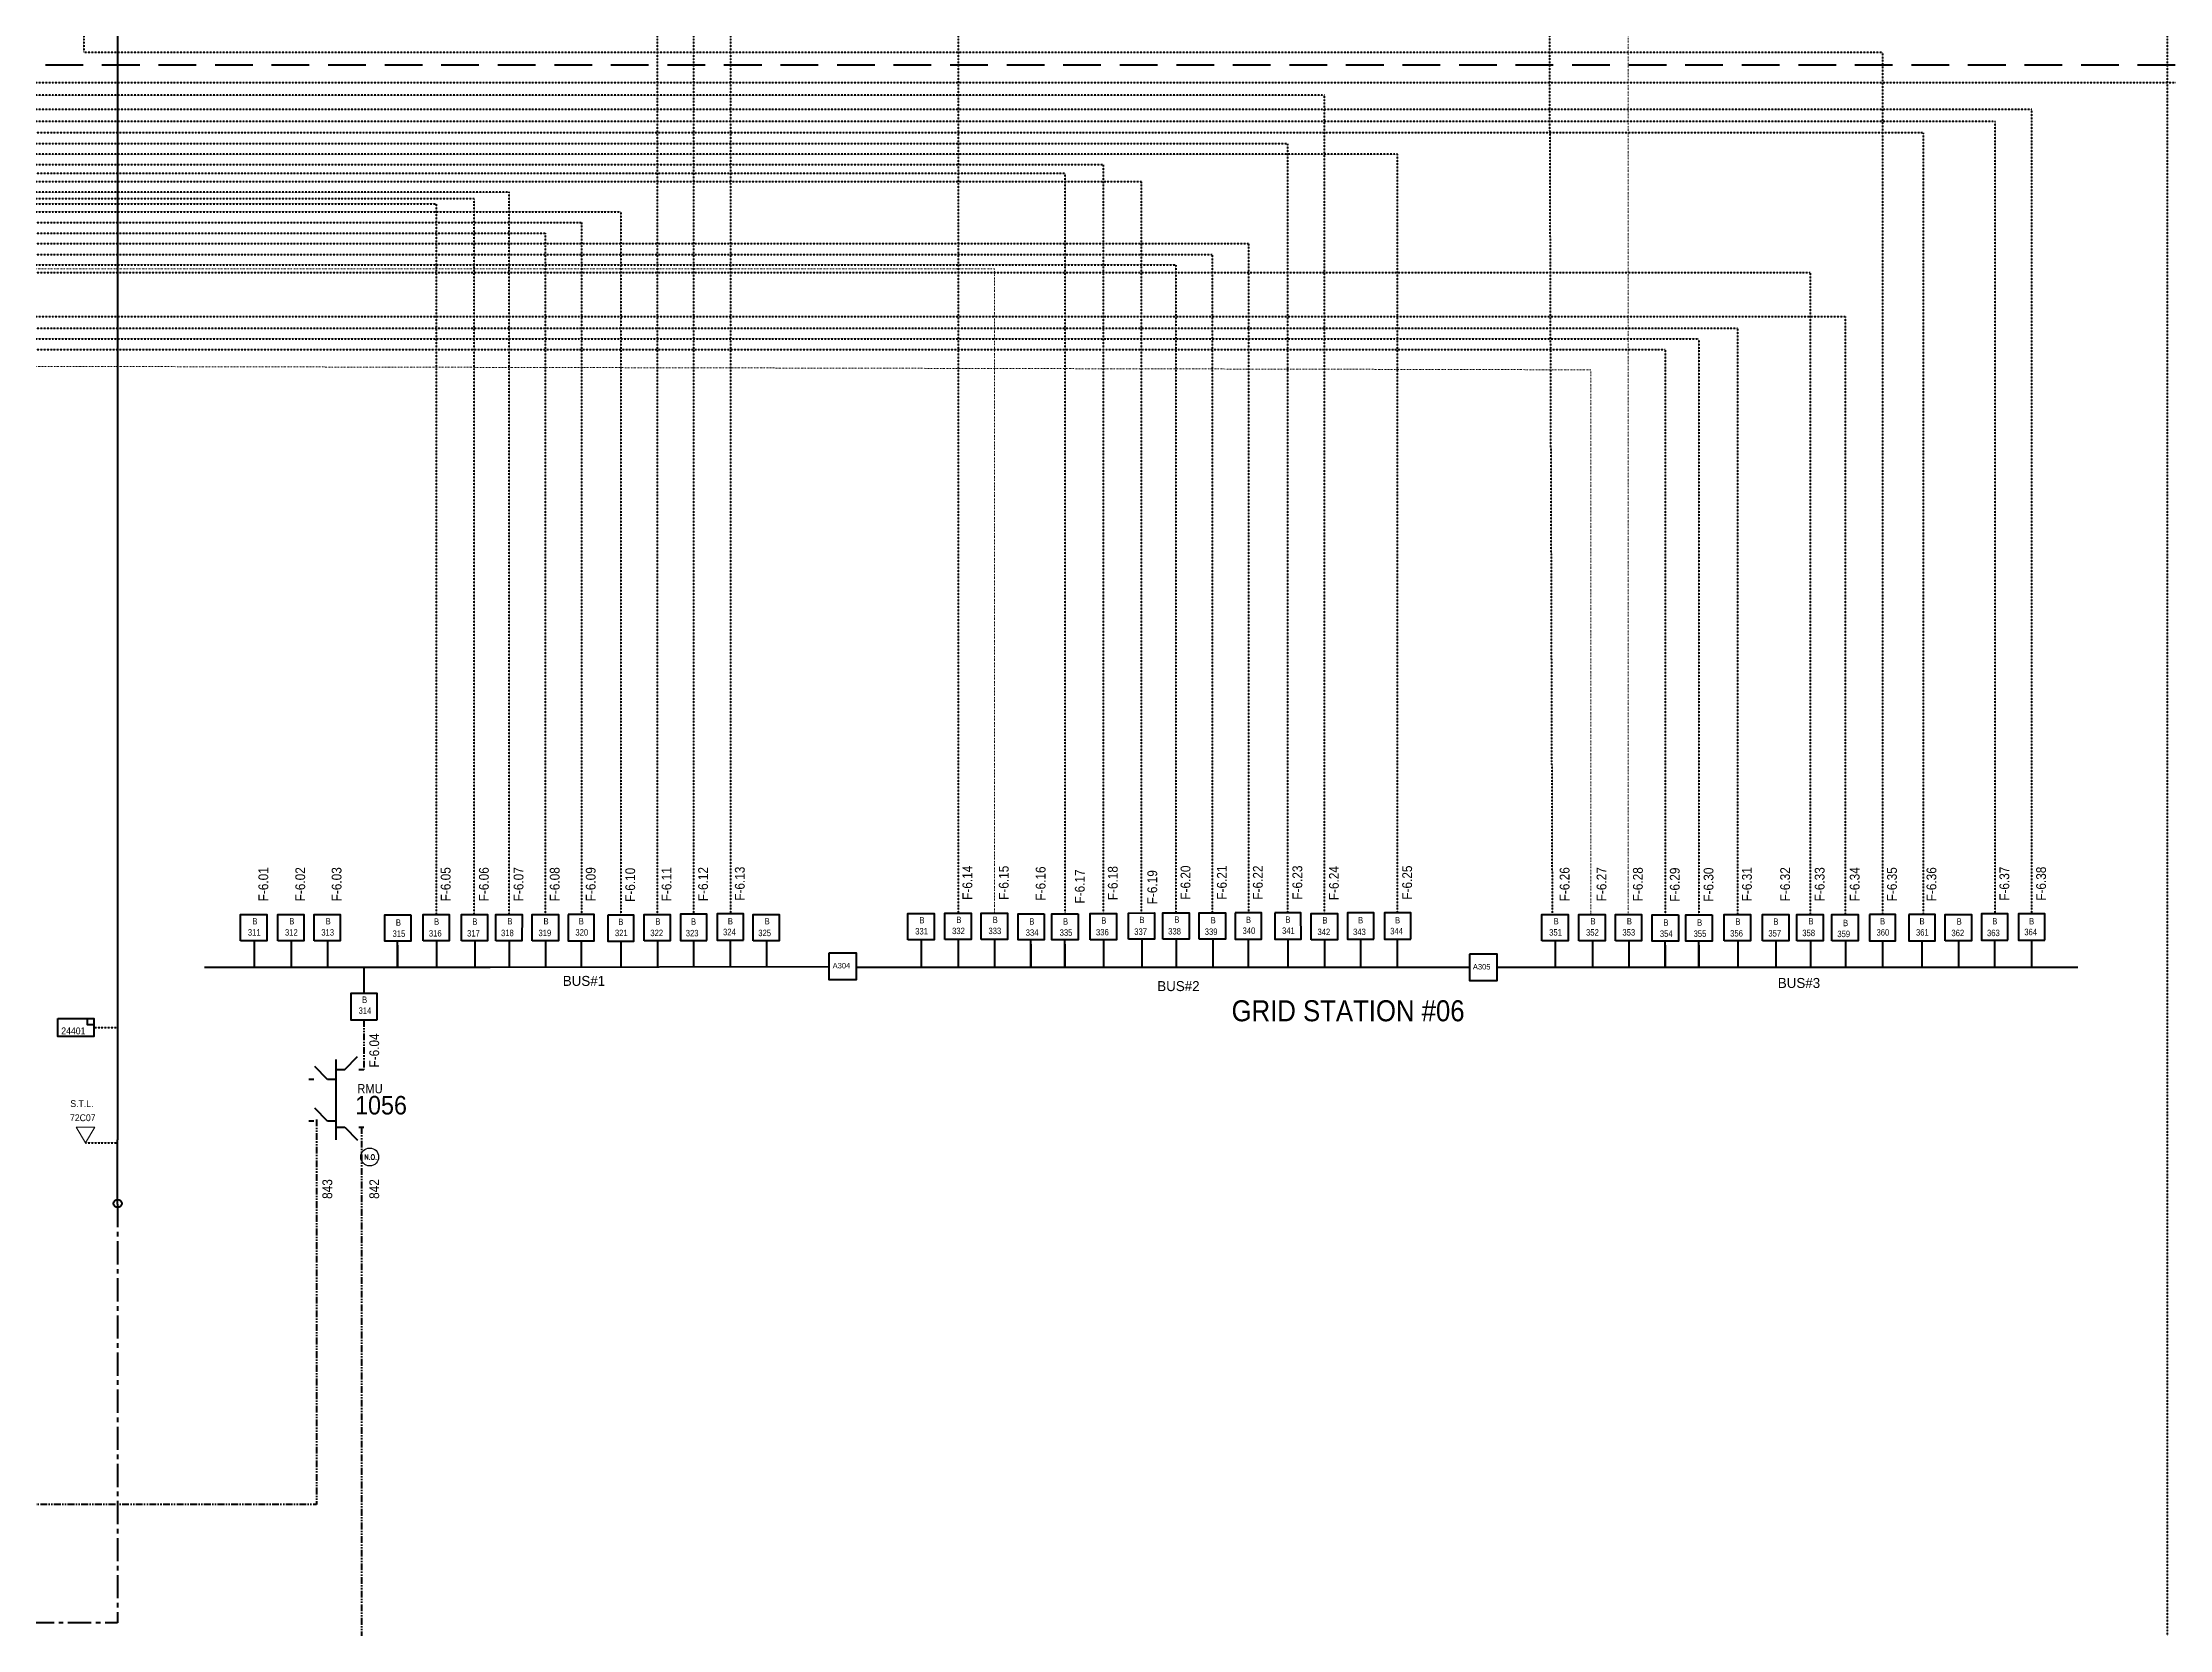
# Model space of a CAD drawing. Header units: metres. Extents: x 65984 to 144644, y -19036 to 23726.
# Drawn here: x 123979 to 125126, y 20030 to 20885 of the extents above; entities that cross this region are included whole.
import ezdxf
from ezdxf.enums import TextEntityAlignment as Align

# ---------------------------------------------------------------- set-up
doc = ezdxf.new("R2010")
doc.units = ezdxf.units.M
doc.header["$MEASUREMENT"] = 0
for name, pattern in [('( Center )', [2, 1.25, -0.25, 0.25, -0.25]), ('( Phantom )', [2.5, 1.25, -0.25, 0.25, -0.25, 0.25, -0.25]), ('DGN Style 3', [0.013877, 0, -0.013877]), ('DGN Style 4', [1.6, 0.8, -0.4, 0, -0.4]), ('HIDDEN2', [2381.25, 1587.5, -793.75])]:
    doc.linetypes.add(name, pattern=pattern)
doc.layers.get('0').update_dxf_attribs({"color": 95, "lineweight": 40})
for name, color, linetype, lineweight in [('d_eos', 111, 'Continuous', 40), ('d_eos no', 121, 'Continuous', 40), ('d_switch', 95, 'Continuous', 40), ('d_tf', 1, 'Continuous', 40), ('d_tf no', 6, 'Continuous', 40), ('d_ug cable', 95, 'Continuous', 40), ('d_ug main line', 95, 'Continuous', 40), ('d_unit sub', 7, 'Continuous', 40), ('GRID STATION  04', 7, 'Continuous', 40), ('GRID STATION 01', 7, 'Continuous', 40), ('Level 37', 7, 'Continuous', 0), ('O H MAIN FEEDER', 4, 'Continuous', 100), ('SW N O', 114, 'Continuous', 30)]:
    doc.layers.add(name, color=color, linetype=linetype, lineweight=lineweight)
doc.styles.add('NASKHF', font='naskhf.shx', dxfattribs={"height": 8})
doc.styles.add('Style-Arial', font='arial.ttf')
doc.styles.add('Style-msdefault', font='msdefault.shx')
doc.styles.add('Style-STANDARD', font='STANDARD.shx')

# ---------------------------------------------------------------- blocks, each defined once
blk = doc.blocks.new('TF3')
at = {"color": 0, "linetype": 'ByBlock', "lineweight": -2}
for p, q in [((11.3, 9), (18.3, 9)), ((18.3, 9), (18.3, 2))]:
    blk.add_line(p, q, dxfattribs=at)
at = {"color": 0, "linetype": 'ByBlock', "lineweight": -2, "flags": 128}
blk.add_lwpolyline([(18.3, 2), (11.3, 2), (11.3, 9)], dxfattribs=at)
at = {"color": 0, "linetype": 'ByBlock', "lineweight": -2}
blk.add_3dface([(-21.7, 9), (18.3, 9), (18.3, -11), (-21.7, -11)], dxfattribs=at)
blk = doc.blocks.new('TRA1_897')
at = {"layer": 'd_tf', "color": 215, "linetype": 'Continuous', "lineweight": 0, "ltscale": 0.000327943, "flags": 128}
blk.add_lwpolyline([(10, -17), (0, 0), (-10, -17)], close=True, dxfattribs=at)
blk = doc.blocks.new('TRA1_896')
at = {"layer": 'd_tf', "color": 215, "linetype": 'Continuous', "lineweight": 0, "ltscale": 0.000327943, "xscale": 1.000046564039522, "yscale": 1.000046564039522, "zscale": 1.000046564039522, "rotation": 180}
blk.add_blockref('TRA1_897', (0, 0), dxfattribs=at)
blk = doc.blocks.new('*U3760')
at = {"layer": 'd_eos', "color": 7, "linetype": 'Continuous', "lineweight": 211, "ltscale": 0.638341}
for p, q in [((-4.7, 7.5), (-11.5, 14.5)), ((0, -25), (0, 18.3)), ((0, 13), (4.6, 13)), ((4.6, 13), (11.4, 20)), ((12.1, 13), (14.9, 13)), ((-12.1, 7.5), (-14.9, 7.5)), ((0, 7.5), (-4.7, 7.5)), ((-4.7, -14.9), (-11.5, -7.9)), ((-12.1, -14.9), (-14.9, -14.9)), ((0, -14.9), (-4.7, -14.9)), ((0, -18.1), (4.6, -18.1)), ((4.6, -18.1), (11.4, -25.1)), ((12.1, -18.1), (14.9, -18.1))]:
    blk.add_line(p, q, dxfattribs=at)
blk = doc.blocks.new('*U969')
at = {"layer": 'SW N O', "color": 3, "ltscale": 0.426762}
blk.add_circle((0, 0), 16.8, dxfattribs=at)
at = {"layer": 'SW N O', "color": 3, "style": 'Style-STANDARD'}
blk.add_text('N.O.', height=9.6, dxfattribs=at).set_placement((1.7, -0.2), align=Align.MIDDLE_CENTER)

msp = doc.modelspace()

# ---------------------------------------------------------------- linework, layer by layer
at = {"layer": 'd_ug cable', "color": 57, "linetype": '( Phantom )', "lineweight": 106, "ltscale": 2.94, "true_color": 0x7d8a21}
msp.add_line((124152.8, 20358.5), (124152.8, 20331.8), dxfattribs=at)
at = {"layer": 'd_ug cable', "color": 215, "linetype": 'DGN Style 3', "lineweight": 100}
for p, q in [((124020, 20354.2), (124007.2, 20354.2)), ((124002.7, 20292.2), (124020, 20292.2))]:
    msp.add_line(p, q, dxfattribs=at)
at = {"layer": 'd_ug cable', "color": 1, "linetype": 'DGN Style 3', "lineweight": 100, "flags": 128}
for points in [[(124793.6, 20416.2), (124792.1, 20891.4), (125120, 20891.4), (125121.2, 22335.7), (123123.3, 22333.1)], [(122978.3, 21716.9), (122978.3, 21709.6), (123605.3, 21709.6), (123605.3, 21564.6), (123777.3, 21564.6), (123777.3, 20782.6), (124250.5, 20782.6), (124250.5, 20415.3)], [(124740.9, 21334.9), (124680.1, 21334.9), (124680.1, 20953.3), (124330.5, 20953.3), (124330.5, 20415.4)], [(125032.3, 20415.6), (125032.3, 20842.7), (123481.1, 20842.7), (123481.1, 21082.1), (123311.5, 21082.1), (123311.5, 21102.6)]]:
    msp.add_lwpolyline(points, dxfattribs=at)
at = {"layer": 'd_ug cable', "color": 11, "linetype": 'DGN Style 3', "lineweight": 100, "flags": 128}
msp.add_lwpolyline([(116936.1, 20791.1), (116989.8, 20791.1), (116989.8, 20008), (117030.6, 20008), (117030.6, 19932.6), (125125.2, 19932.6), (125125.2, 22070), (125473.7, 22070)], dxfattribs=at)
at = {"layer": 'd_ug cable', "color": 5, "linetype": 'DGN Style 3', "lineweight": 100, "flags": 128}
for points in [[(123162.4, 21867.8), (123162.4, 21721.1), (123616.8, 21721.1), (123616.8, 21576.1), (123788.8, 21576.1), (123788.8, 20794.1), (124291.3, 20794.1), (124291.3, 20415)], [(122874.8, 21623.3), (122848.5, 21623.3), (122848.5, 21698.1), (123593.8, 21698.1), (123593.8, 21553.1), (123765.8, 21553.1), (123765.8, 20771.1), (124610.2, 20771.1), (124610.2, 20416.2)], [(124528.4, 21341), (124674.4, 21341), (124674.4, 20959), (124310.9, 20959), (124310.9, 20415.3)], [(125052, 20415.6), (125052, 20849.2), (123487.2, 20849.2), (123487.2, 21093), (123265.3, 21093), (123265.3, 21085.6)], [(123665.4, 20776.7), (123665.4, 20725.6), (124872.6, 20725.6), (124872.6, 20415.1)]]:
    msp.add_lwpolyline(points, dxfattribs=at)
at = {"layer": 'd_ug cable', "color": 94, "linetype": 'DGN Style 3', "lineweight": 100, "flags": 128}
msp.add_lwpolyline([(123179.4, 21850.5), (123133.4, 21850.5), (123133.4, 21715.3), (123611, 21715.3), (123611, 21570.3), (123783, 21570.3), (123783, 20788.3), (124270, 20788.3), (124270, 20415.3)], dxfattribs=at)
at = {"layer": 'd_ug cable', "color": 2, "linetype": 'DGN Style 4', "lineweight": 0, "flags": 128}
for points in [[(124555.6, 21761.2), (124506.1, 21761.2), (124506.1, 21841.3), (125096.1, 21841.3), (125096.1, 20901.8), (124834.5, 20901.8), (124834.5, 20415.3)], [(124492.7, 20416.1), (124492.7, 20763.2), (124492.7, 20763.3), (123758, 20763.3), (123758, 21469.2), (122940.4, 21469.2), (122940.4, 21449)]]:
    msp.add_lwpolyline(points, dxfattribs=at)
at = {"layer": 'd_ug cable', "color": 6, "linetype": 'DGN Style 3', "lineweight": 100, "flags": 128}
for points in [[(124231, 20415.3), (124231, 20804.7), (123815.6, 20804.7), (123815.6, 21669.4), (123956.7, 21669.4), (123956.7, 21770)], [(123664.7, 21196), (123664.7, 21167), (123755.5, 21167), (123755.5, 20761.3), (124932.5, 20761.3), (124932.5, 20415.3)], [(123708.4, 20774.7), (123708.4, 20731.3), (124893.3, 20731.3), (124893.3, 20415.3)]]:
    msp.add_lwpolyline(points, dxfattribs=at)
at = {"layer": 'd_ug cable', "color": 7, "linetype": 'DGN Style 3', "lineweight": 100, "flags": 128}
for points in [[(123833.5, 21745), (123833.5, 21754.7), (123807.4, 21754.7), (123807.4, 20798.4), (124191.7, 20798.4), (124191.7, 20415.3)], [(123090.6, 21581.9), (123062, 21581.9), (123062, 21692.4), (123588.1, 21692.4), (123588.1, 21547.4), (123760.1, 21547.4), (123760.1, 20765.4), (124590.6, 20765.4), (124590.6, 20416.2)], [(124212.3, 20415.3), (124212.3, 20801), (123811.6, 20801), (123811.6, 21585.4), (123790.7, 21585.4), (123790.7, 21631)], [(124530.8, 20415.7), (124530.8, 20814.8), (123657.5, 20814.8), (123657.5, 20877.6)]]:
    msp.add_lwpolyline(points, dxfattribs=at)
at = {"layer": 'd_ug cable', "color": 206, "linetype": 'DGN Style 3', "lineweight": 100, "flags": 128}
msp.add_lwpolyline([(122876.3, 21564.8), (122838.7, 21564.8), (122838.7, 21703.9), (123599.6, 21703.9), (123599.6, 21558.9), (123771.6, 21558.9), (123771.6, 20776.9), (124629.7, 20776.9), (124629.7, 20416.2)], dxfattribs=at)
at = {"layer": 'd_ug cable', "color": 121, "linetype": 'DGN Style 4', "lineweight": 0, "flags": 128}
msp.add_lwpolyline([(123959.7, 21455.5), (123959.7, 21392.1), (123825.2, 21392.7), (123824.8, 20711.1), (124814.3, 20708.9), (124814.3, 20415.3)], dxfattribs=at)
at = {"layer": 'd_ug cable', "color": 18, "linetype": 'DGN Style 3', "lineweight": 100, "flags": 128}
for points in [[(125667.3, 21211.1), (125667.3, 20863.6), (123728.7, 20863.6), (123728.7, 21421.1)], [(124551.5, 20415.9), (124551.5, 20819.4), (123616.1, 20819.4), (123616.1, 20879)], [(123959.5, 20553.5), (123959.5, 20737.7), (124951.4, 20737.7), (124951.4, 20415.3)]]:
    msp.add_lwpolyline(points, dxfattribs=at)
at = {"layer": 'd_ug cable', "color": 3, "linetype": 'DGN Style 3', "lineweight": 100, "flags": 128}
for points in [[(124368.5, 21324.9), (124691.6, 21324.9), (124691.6, 20941.8), (124473.1, 20941.8), (124473.1, 20416.1)], [(124993.6, 20415.3), (124993.6, 20836.6), (123474.6, 20836.6), (123474.6, 21073.1), (123366.4, 21073.1), (123366.4, 21064.3)], [(124572, 20416.1), (124572, 20810.3), (123695.9, 20810.3), (123695.9, 20877.6)]]:
    msp.add_lwpolyline(points, dxfattribs=at)
at = {"layer": 'd_ug cable', "color": 116, "linetype": 'DGN Style 3', "lineweight": 100, "true_color": 0x008040, "flags": 128}
msp.add_lwpolyline([(124481.4, 21307.7), (124685.8, 21307.7), (124685.8, 20947.5), (124350.4, 20947.5), (124350.4, 20415.6)], dxfattribs=at)
at = {"layer": 'd_ug cable', "color": 21, "linetype": 'DGN Style 3', "lineweight": 100, "flags": 128}
msp.add_lwpolyline([(124018.3, 21027.4), (124018.3, 21014.2), (124001.8, 21014.2), (124001.8, 20880.2), (124971.5, 20880.2), (124971.5, 20415.3)], dxfattribs=at)
at = {"layer": 'd_ug cable', "color": 191, "linetype": 'DGN Style 3', "lineweight": 100, "flags": 128}
msp.add_lwpolyline([(124651, 20416.2), (124651, 20830.8), (123468.9, 20830.8), (123468.9, 20935.2), (123456.1, 20935.2)], dxfattribs=at)
at = {"layer": 'd_ug cable', "color": 215, "linetype": 'DGN Style 3', "lineweight": 100, "flags": 128}
msp.add_lwpolyline([(124670.6, 20415.9), (124670.6, 20856.9), (123495, 20856.9), (123495, 20881.4), (123456.1, 20881.4)], dxfattribs=at)
at = {"layer": 'd_ug cable', "color": 57, "linetype": '( Phantom )', "lineweight": 106, "ltscale": 2.94, "true_color": 0x7d8a21, "flags": 128}
for points in [[(124127.2, 20304.8), (124127.2, 20097.2), (123507, 20097.2), (123507, 20781.5), (123227.8, 20781.5), (123227.8, 20843.7)], [(124151.4, 20300.7), (124151.4, 20300.7), (124151.4, 19756), (114758, 19756), (114758, 20002.1)]]:
    msp.add_lwpolyline(points, dxfattribs=at)
at = {"layer": 'd_ug cable', "color": 251, "linetype": 'DGN Style 3', "lineweight": 100, "flags": 128}
for points in [[(124710.1, 20416.2), (124710.1, 20825.1), (123463.2, 20825.1), (123463.2, 20842), (123457.5, 20842)], [(123622.3, 20776.8), (123622.3, 20719.9), (124854.4, 20719.9), (124854.4, 20415.1)]]:
    msp.add_lwpolyline(points, dxfattribs=at)
at = {"layer": 'd_ug main line', "color": 30, "linetype": 'HIDDEN2', "lineweight": 140, "ltscale": 0.012803}
msp.add_lwpolyline([(125647.7, 21288), (125647.7, 20873.2), (123748.2, 20873.2), (123748.2, 21101.6), (123388.8, 21104.6), (123388.8, 21128.8)], dxfattribs=at)
at = {"layer": 'd_ug main line', "color": 215, "linetype": '( Center )', "lineweight": 158, "ltscale": 10, "flags": 128}
msp.add_lwpolyline([(124020, 20259.2), (124020, 20033.5), (118051.2, 20033.5)], dxfattribs=at)
at = {"layer": 'GRID STATION  04', "color": 214, "linetype": 'Continuous', "lineweight": 70, "ltscale": 0.39177}
for p, q in [((124093.6, 20401.1), (124093.6, 20386.8)), ((124113.5, 20401.1), (124113.5, 20386.8)), ((124453.3, 20401.7), (124453.3, 20386.8)), ((124815.1, 20401.1), (124815.1, 20386.8))]:
    msp.add_line(p, q, dxfattribs=at)
at = {"layer": 'GRID STATION  04', "color": 2, "linetype": 'Continuous', "lineweight": 70, "ltscale": 0.39177}
for p, q in [((124133.1, 20401.1), (124133.1, 20386.8)), ((124530.6, 20386.8), (124530.6, 20401.6)), ((125012.6, 20401.1), (125012.6, 20386.8)), ((124530.6, 20399.3), (124530.6, 20386.8))]:
    msp.add_line(p, q, dxfattribs=at)
at = {"layer": 'GRID STATION  04', "color": 1, "linetype": 'Continuous', "lineweight": 70, "ltscale": 0.39177}
for p, q in [((124170.9, 20386.8), (124170.9, 20401)), ((124250.7, 20401.1), (124250.7, 20386.9)), ((124330.4, 20401.3), (124330.4, 20386.8)), ((125031.9, 20401.4), (125031.9, 20386.8)), ((124170.9, 20398.7), (124170.9, 20386.8))]:
    msp.add_line(p, q, dxfattribs=at)
at = {"layer": 'GRID STATION  04', "color": 7, "linetype": 'Continuous', "lineweight": 70, "ltscale": 0.39177}
for p, q in [((124191.9, 20401.1), (124191.9, 20386.8)), ((124212.5, 20401.1), (124212.5, 20386.8)), ((124590.8, 20402), (124590.8, 20387.1))]:
    msp.add_line(p, q, dxfattribs=at)
at = {"layer": 'GRID STATION  04', "color": 6, "linetype": 'Continuous', "lineweight": 70, "ltscale": 0.39177}
for p, q in [((124231.1, 20401.1), (124231.1, 20386.8)), ((124893.5, 20401.1), (124893.5, 20386.8)), ((124951.6, 20401.1), (124951.6, 20386.8)), ((124152.7, 20386.8), (124152.7, 20372.7))]:
    msp.add_line(p, q, dxfattribs=at)
at = {"layer": 'GRID STATION  04', "color": 94, "linetype": 'Continuous', "lineweight": 70, "ltscale": 0.39177}
msp.add_line((124270.1, 20386.9), (124270.1, 20401.1), dxfattribs=at)
at = {"layer": 'GRID STATION  04', "color": 5, "linetype": 'Continuous', "lineweight": 70, "ltscale": 0.39177}
for p, q in [((124311, 20401.1), (124311, 20387)), ((124492.8, 20401.9), (124492.8, 20387)), ((124610.4, 20402), (124610.4, 20387.1)), ((124872.5, 20386.8), (124872.5, 20401)), ((125051.8, 20401.4), (125051.8, 20386.8)), ((124291.4, 20386.6), (124291.4, 20400.9)), ((124872.5, 20398.7), (124872.5, 20386.8))]:
    msp.add_line(p, q, dxfattribs=at)
at = {"layer": 'GRID STATION  04', "color": 251, "linetype": 'Continuous', "lineweight": 70, "ltscale": 0.39177}
for p, q in [((124350.2, 20401.4), (124350.2, 20386.9)), ((124709.9, 20402), (124709.9, 20386.8)), ((124854.3, 20386.8), (124854.3, 20401)), ((124512.4, 20399.3), (124512.4, 20386.8)), ((124854.3, 20398.7), (124854.3, 20386.8))]:
    msp.add_line(p, q, dxfattribs=at)
at = {"layer": 'GRID STATION  04', "color": 121, "linetype": 'Continuous', "lineweight": 70, "ltscale": 0.39177}
for p, q in [((124369.8, 20401.1), (124369.8, 20387)), ((124795.1, 20401.1), (124795.1, 20386.8))]:
    msp.add_line(p, q, dxfattribs=at)
at = {"layer": 'GRID STATION  04', "color": 3, "linetype": 'Continuous', "lineweight": 70, "ltscale": 0.39177}
for p, q in [((124473.2, 20401.9), (124473.2, 20387)), ((124572.2, 20402), (124572.2, 20387.1)), ((124914.1, 20401.1), (124914.1, 20386.8)), ((124993, 20386.8), (124993, 20401.1))]:
    msp.add_line(p, q, dxfattribs=at)
at = {"layer": 'GRID STATION  04', "color": 218, "linetype": 'Continuous', "lineweight": 70, "ltscale": 0.39177}
msp.add_line((124512.4, 20386.8), (124512.4, 20401.6), dxfattribs=at)
at = {"layer": 'GRID STATION  04', "color": 18, "linetype": 'Continuous', "lineweight": 70, "ltscale": 0.39177}
msp.add_line((124551.6, 20401.7), (124551.6, 20386.8), dxfattribs=at)
at = {"layer": 'GRID STATION  04', "color": 206, "linetype": 'Continuous', "lineweight": 70, "ltscale": 0.39177}
msp.add_line((124629.8, 20387.1), (124629.8, 20402), dxfattribs=at)
at = {"layer": 'GRID STATION  04', "color": 191, "linetype": 'Continuous', "lineweight": 70, "ltscale": 0.39177}
msp.add_line((124651.1, 20387.2), (124651.1, 20402), dxfattribs=at)
at = {"layer": 'GRID STATION  04', "color": 215, "linetype": 'Continuous', "lineweight": 70, "ltscale": 0.39177}
for p, q in [((124670.7, 20401.7), (124670.7, 20386.8)), ((124690.1, 20402), (124690.1, 20386.8))]:
    msp.add_line(p, q, dxfattribs=at)
at = {"layer": 'GRID STATION  04', "color": 120, "linetype": 'Continuous', "lineweight": 70, "ltscale": 0.39177}
msp.add_line((124834.7, 20401.1), (124834.7, 20386.8), dxfattribs=at)
at = {"layer": 'GRID STATION  04', "color": 88, "linetype": 'Continuous', "lineweight": 70, "ltscale": 0.39177, "true_color": 0x175208}
msp.add_line((124932.7, 20401.1), (124932.7, 20386.8), dxfattribs=at)
at = {"layer": 'GRID STATION  04', "color": 21, "linetype": 'Continuous', "lineweight": 70, "ltscale": 0.39177}
msp.add_line((124971.7, 20386.8), (124971.7, 20401.1), dxfattribs=at)
at = {"layer": 'GRID STATION  04', "color": 121, "linetype": 'Continuous', "lineweight": 211, "ltscale": 0.39177}
for p, q in [((124220.8, 20386.8), (124066.9, 20386.8)), ((124403.4, 20387), (124220.6, 20386.8)), ((124748.8, 20386.8), (124418.3, 20386.8)), ((124961.9, 20386.8), (124763.7, 20386.8))]:
    msp.add_line(p, q, dxfattribs=at)
at = {"layer": 'GRID STATION  04', "color": 2, "linetype": 'Continuous', "lineweight": 211, "ltscale": 0.39177}
msp.add_line((125076.9, 20386.8), (124961.9, 20386.8), dxfattribs=at)
at = {"layer": 'GRID STATION  04', "color": 214, "linetype": 'Continuous', "lineweight": 70, "ltscale": 0.39177, "flags": 128}
for points in [[(124086.3, 20401.1), (124086.3, 20415.3), (124100.5, 20415.3), (124100.5, 20401.1)], [(124106.3, 20401.1), (124106.3, 20415.3), (124120.4, 20415.3), (124120.4, 20401.1)], [(124446.1, 20401.7), (124446.1, 20415.9), (124460.2, 20415.9), (124460.2, 20401.7)], [(124807.9, 20401.1), (124807.9, 20415.3), (124822, 20415.3), (124822, 20401.1)]]:
    msp.add_lwpolyline(points, close=True, dxfattribs=at)
at = {"layer": 'GRID STATION  04', "color": 2, "linetype": 'Continuous', "lineweight": 70, "ltscale": 0.39177, "flags": 128}
for points in [[(124125.9, 20401.1), (124125.9, 20415.3), (124140, 20415.3), (124140, 20401.1)], [(124537.8, 20415.7), (124537.8, 20401.6), (124523.7, 20401.6), (124523.7, 20415.7)], [(125005.4, 20401.1), (125005.4, 20415.3), (125019.5, 20415.3), (125019.5, 20401.1)]]:
    msp.add_lwpolyline(points, close=True, dxfattribs=at)
at = {"layer": 'GRID STATION  04', "color": 1, "linetype": 'Continuous', "lineweight": 70, "ltscale": 0.39177, "flags": 128}
for points in [[(124178.1, 20415.1), (124178.1, 20401), (124164, 20401), (124164, 20415.1)], [(124243.5, 20401.1), (124243.5, 20415.3), (124257.6, 20415.3), (124257.6, 20401.1)], [(124337.6, 20401.3), (124337.6, 20415.4), (124323.4, 20415.4), (124323.4, 20401.3)], [(125039.2, 20401.4), (125039.2, 20415.6), (125025, 20415.6), (125025, 20401.4)]]:
    msp.add_lwpolyline(points, close=True, dxfattribs=at)
at = {"layer": 'GRID STATION  04', "color": 7, "linetype": 'Continuous', "lineweight": 70, "ltscale": 0.39177, "flags": 128}
for points in [[(124184.7, 20401.1), (124184.7, 20415.3), (124198.8, 20415.3), (124198.8, 20401.1)], [(124205.3, 20401.1), (124205.3, 20415.3), (124219.4, 20415.3), (124219.4, 20401.1)], [(124583.6, 20402), (124583.6, 20416.2), (124597.7, 20416.2), (124597.7, 20402)]]:
    msp.add_lwpolyline(points, close=True, dxfattribs=at)
at = {"layer": 'GRID STATION  04', "color": 6, "linetype": 'Continuous', "lineweight": 70, "ltscale": 0.39177, "flags": 128}
for points in [[(124223.9, 20401.1), (124223.9, 20415.3), (124238.1, 20415.3), (124238, 20401.1)], [(124886.2, 20401.1), (124886.2, 20415.3), (124900.4, 20415.3), (124900.4, 20401.1)], [(124944.3, 20401.1), (124944.3, 20415.3), (124958.5, 20415.3), (124958.5, 20401.1)], [(124159.9, 20358.5), (124159.9, 20372.7), (124145.7, 20372.7), (124145.7, 20358.5)]]:
    msp.add_lwpolyline(points, close=True, dxfattribs=at)
at = {"layer": 'GRID STATION  04', "color": 94, "linetype": 'Continuous', "lineweight": 70, "ltscale": 0.39177, "flags": 128}
msp.add_lwpolyline([(124262.9, 20415.3), (124262.9, 20401.1), (124277, 20401.1), (124277, 20415.3)], close=True, dxfattribs=at)
at = {"layer": 'GRID STATION  04', "color": 5, "linetype": 'Continuous', "lineweight": 70, "ltscale": 0.39177, "flags": 128}
for points in [[(124284.2, 20415), (124284.2, 20400.9), (124298.3, 20400.9), (124298.3, 20415)], [(124303.8, 20401.1), (124303.8, 20415.3), (124317.9, 20415.3), (124317.9, 20401.1)], [(124485.6, 20401.9), (124485.6, 20416.1), (124499.7, 20416.1), (124499.7, 20401.9)], [(124603.2, 20402), (124603.2, 20416.2), (124617.3, 20416.2), (124617.3, 20402)], [(124879.7, 20415.1), (124879.7, 20401), (124865.5, 20401), (124865.5, 20415.1)], [(125059, 20401.4), (125059, 20415.6), (125044.9, 20415.6), (125044.9, 20401.4)]]:
    msp.add_lwpolyline(points, close=True, dxfattribs=at)
at = {"layer": 'GRID STATION  04', "color": 251, "linetype": 'Continuous', "lineweight": 70, "ltscale": 0.39177, "flags": 128}
for points in [[(124357.5, 20401.4), (124357.5, 20415.6), (124343.3, 20415.6), (124343.3, 20401.4)], [(124717.2, 20402), (124717.2, 20416.2), (124703, 20416.2), (124703, 20402)], [(124861.5, 20415.1), (124861.5, 20401), (124847.3, 20401), (124847.3, 20415.1)]]:
    msp.add_lwpolyline(points, close=True, dxfattribs=at)
at = {"layer": 'GRID STATION  04', "color": 121, "linetype": 'Continuous', "lineweight": 70, "ltscale": 0.39177, "flags": 128}
for points in [[(124362.6, 20401.1), (124362.6, 20415.3), (124376.7, 20415.3), (124376.7, 20401.1)], [(124787.9, 20401.1), (124787.9, 20415.3), (124802.1, 20415.3), (124802.1, 20401.1)]]:
    msp.add_lwpolyline(points, close=True, dxfattribs=at)
at = {"layer": 'GRID STATION  04', "color": 3, "linetype": 'Continuous', "lineweight": 70, "ltscale": 0.39177, "flags": 128}
for points in [[(124466, 20401.9), (124466, 20416.1), (124480.1, 20416.1), (124480.1, 20401.9)], [(124565, 20402), (124565, 20416.1), (124579.1, 20416.2), (124579.1, 20402)], [(124906.8, 20401.1), (124906.8, 20415.3), (124921, 20415.3), (124921, 20401.1)], [(124985.8, 20415.3), (124985.8, 20401.1), (124999.9, 20401.1), (124999.9, 20415.3)]]:
    msp.add_lwpolyline(points, close=True, dxfattribs=at)
at = {"layer": 'GRID STATION  04', "color": 218, "linetype": 'Continuous', "lineweight": 70, "ltscale": 0.39177, "flags": 128}
msp.add_lwpolyline([(124519.6, 20415.7), (124519.6, 20401.6), (124505.5, 20401.6), (124505.5, 20415.7)], close=True, dxfattribs=at)
at = {"layer": 'GRID STATION  04', "color": 18, "linetype": 'Continuous', "lineweight": 70, "ltscale": 0.39177, "flags": 128}
msp.add_lwpolyline([(124544.4, 20401.7), (124544.4, 20415.9), (124558.5, 20415.9), (124558.5, 20401.7)], close=True, dxfattribs=at)
at = {"layer": 'GRID STATION  04', "color": 206, "linetype": 'Continuous', "lineweight": 70, "ltscale": 0.39177, "flags": 128}
msp.add_lwpolyline([(124622.6, 20416.2), (124622.6, 20402), (124636.7, 20402), (124636.7, 20416.2)], close=True, dxfattribs=at)
at = {"layer": 'GRID STATION  04', "color": 191, "linetype": 'Continuous', "lineweight": 70, "ltscale": 0.39177, "flags": 128}
msp.add_lwpolyline([(124643.9, 20416.2), (124643.9, 20402), (124658.1, 20402), (124658, 20416.2)], close=True, dxfattribs=at)
at = {"layer": 'GRID STATION  04', "color": 215, "linetype": 'Continuous', "lineweight": 70, "ltscale": 0.39177, "flags": 128}
for points in [[(124663.5, 20401.7), (124663.5, 20415.9), (124677.7, 20415.9), (124677.7, 20401.7)], [(124697.3, 20402), (124697.3, 20416.2), (124683.1, 20416.2), (124683.1, 20402)]]:
    msp.add_lwpolyline(points, close=True, dxfattribs=at)
at = {"layer": 'GRID STATION  04', "color": 120, "linetype": 'Continuous', "lineweight": 70, "ltscale": 0.39177, "flags": 128}
msp.add_lwpolyline([(124827.5, 20401.1), (124827.5, 20415.3), (124841.6, 20415.3), (124841.6, 20401.1)], close=True, dxfattribs=at)
at = {"layer": 'GRID STATION  04', "color": 88, "linetype": 'Continuous', "lineweight": 70, "ltscale": 0.39177, "true_color": 0x175208, "flags": 128}
msp.add_lwpolyline([(124925.4, 20401.1), (124925.4, 20415.3), (124939.6, 20415.3), (124939.6, 20401.1)], close=True, dxfattribs=at)
at = {"layer": 'GRID STATION  04', "color": 21, "linetype": 'Continuous', "lineweight": 70, "ltscale": 0.39177, "flags": 128}
msp.add_lwpolyline([(124964.5, 20415.3), (124964.5, 20401.1), (124978.6, 20401.1), (124978.6, 20415.3)], close=True, dxfattribs=at)
at = {"layer": 'GRID STATION  04', "color": 121, "linetype": 'Continuous', "lineweight": 53, "ltscale": 0.39177, "flags": 128}
for points in [[(124403.4, 20394.5), (124403.4, 20380.3), (124418.3, 20380.3), (124418.3, 20394.5)], [(124748.8, 20393.9), (124748.8, 20379.8), (124763.7, 20379.8), (124763.7, 20393.9)]]:
    msp.add_lwpolyline(points, close=True, dxfattribs=at)
at = {"layer": 'O H MAIN FEEDER', "color": 215, "lineweight": 211, "ltscale": 0.426762}
for p in [(124020, 20404.8), (124020, 20259.2)]:
    msp.add_line(p, (124020, 20293.9), dxfattribs=at)
at = {"layer": 'O H MAIN FEEDER', "color": 215, "lineweight": 211, "ltscale": 0.426762, "flags": 128}
msp.add_lwpolyline([(124106.2, 20892), (124020, 20892), (124020, 20404.8)], dxfattribs=at)
at = {"layer": 'O H MAIN FEEDER', "color": 215, "lineweight": 211, "ltscale": 0.488306}
msp.add_circle((124020, 20259.5), 2.21, dxfattribs=at)

# ---------------------------------------------------------------- block references
at = {"layer": 'd_eos', "color": 7, "linetype": 'Continuous', "lineweight": 211, "ltscale": 0.638341}
msp.add_blockref('*U3760', (124137.9, 20318.8), dxfattribs=at)
at = {"layer": 'd_tf', "color": 215, "linetype": 'Continuous', "lineweight": 0, "ltscale": 0.000327943, "xscale": 0.4998592052624514, "yscale": 0.4998592052624514, "zscale": 0.4998592052624514, "rotation": 359.9999999999999}
msp.add_blockref('TRA1_896', (124002.7, 20292.2), dxfattribs=at)
at = {"layer": 'd_unit sub', "color": 215, "linetype": 'Continuous', "lineweight": 40, "xscale": 0.4848390820633602, "yscale": 0.4848390820633602, "zscale": 0.1300771388769227}
msp.add_blockref('TF3', (123998.2, 20354.9), dxfattribs=at)
at = {"layer": 'SW N O', "color": 3, "xscale": 0.2867731251001515, "yscale": 0.2867731251001515, "zscale": 0.2867731251001515}
msp.add_blockref('*U969', (124155.9, 20284.6), dxfattribs=at)

# ---------------------------------------------------------------- texts
at = {"layer": 'd_eos no', "color": 7, "linetype": 'Continuous', "lineweight": 140, "style": 'Style-Arial', "width": 0.9}
msp.add_text('1056', height=10, dxfattribs=at).set_placement((124148, 20317.5), align=Align.TOP_LEFT)
at = {"layer": 'd_switch', "color": 2, "linetype": 'Continuous', "lineweight": 30, "char_height": 5.289, "attachment_point": 1, "rotation": 90, "style": 'NASKHF'}
for s, insert in [('\\Fmsdefault;\\H1x;\\W0.9;F-6.01\\P', (124095.9, 20422.4)), ('\\Fmsdefault;\\H1x;\\W0.9;F-6.02\\P', (124115.8, 20422.4)), ('\\Fmsdefault;\\H1x;\\W0.9;F-6.03\\P', (124135.4, 20422.4)), ('\\Fmsdefault;\\H1x;\\W0.9;F-6.09\\P', (124272.4, 20422.4)), ('\\Fmsdefault;\\H1x;\\W0.9;F-6.13\\P', (124352.8, 20422.7)), ('\\Fmsdefault;\\H1x;\\W0.9;F-6.15\\P', (124495.1, 20423.2)), ('\\Fmsdefault;\\H1x;\\W0.9;F-6.16\\P', (124515, 20422.8)), ('\\Fmsdefault;\\H1x;\\W0.9;F-6.26\\P', (124797.5, 20422.4)), ('\\Fmsdefault;\\H1x;\\W0.9;F-6.27\\P', (124817.4, 20422.4)), ('\\Fmsdefault;\\H1x;\\W0.9;F-6.28\\P', (124837, 20422.4)), ('\\Fmsdefault;\\H1x;\\W0.9;F-6.32\\P', (124916.4, 20422.4)), ('\\Fmsdefault;\\H1x;\\W0.9;F-6.33\\P', (124935, 20422.4)), ('\\Fmsdefault;\\H1x;\\W0.9;F-6.34\\P', (124953.9, 20422.4)), ('\\Fmsdefault;\\H1x;\\W0.9;F-6.04\\P', (124155.7, 20332.8)), ('\\Fmsdefault;\\H1x;\\W0.9;843', (124130.4, 20262)), ('\\Fmsdefault;\\H1x;\\W0.9;842', (124155.7, 20262))]:
    msp.add_mtext(s, dxfattribs=dict(at, insert=insert))
at = {"layer": 'd_switch', "color": 7, "linetype": 'Continuous', "lineweight": 30, "char_height": 5.289, "attachment_point": 1, "rotation": 90, "style": 'NASKHF'}
for s, insert in [('\\Fmsdefault;\\H1x;\\W0.9;F-6.05\\P', (124194.2, 20422.4)), ('\\Fmsdefault;\\H1x;\\W0.9;F-6.06\\P', (124214.8, 20422.4)), ('\\Fmsdefault;\\H1x;\\W0.9;F-6.17\\P', (124536.1, 20421.2)), ('\\Fmsdefault;\\H1x;\\W0.9;F-6.20\\P', (124593.1, 20423.3))]:
    msp.add_mtext(s, dxfattribs=dict(at, insert=insert))
at = {"layer": 'd_switch', "color": 6, "linetype": 'Continuous', "lineweight": 30, "char_height": 5.289, "attachment_point": 1, "rotation": 90, "style": 'NASKHF'}
for s, insert in [('\\Fmsdefault;\\H1x;\\W0.9;F-6.07\\P', (124233.5, 20422.4)), ('\\Fmsdefault;\\H1x;\\W0.9;F-6.31\\P', (124895.8, 20422.4))]:
    msp.add_mtext(s, dxfattribs=dict(at, insert=insert))
at = {"layer": 'd_switch', "color": 1, "linetype": 'Continuous', "lineweight": 30, "char_height": 5.289, "attachment_point": 1, "rotation": 90, "style": 'NASKHF'}
for s, insert in [('\\Fmsdefault;\\H1x;\\W0.9;F-6.08\\P', (124253, 20422.4)), ('\\Fmsdefault;\\H1x;\\W0.9;F-6.12\\P', (124333, 20422.5)), ('\\Fmsdefault;\\H1x;\\W0.9;F-6.37\\P', (125034.6, 20422.7))]:
    msp.add_mtext(s, dxfattribs=dict(at, insert=insert))
at = {"layer": 'd_switch', "color": 5, "linetype": 'Continuous', "lineweight": 30, "char_height": 5.289, "attachment_point": 1, "rotation": 90, "style": 'NASKHF'}
for s, insert in [('\\Fmsdefault;\\H1x;\\W0.9;F-6.10\\P', (124293.7, 20422.1)), ('\\Fmsdefault;\\H1x;\\W0.9;F-6.11\\P', (124313.3, 20422.4)), ('\\Fmsdefault;\\H1x;\\W0.9;F-6.21\\P', (124612.7, 20423.3)), ('\\Fmsdefault;\\H1x;\\W0.9;F-6.30\\P', (124875.1, 20422.2)), ('\\Fmsdefault;\\H1x;\\W0.9;F-6.38\\P', (125054.4, 20422.7))]:
    msp.add_mtext(s, dxfattribs=dict(at, insert=insert))
at = {"layer": 'd_switch', "color": 3, "linetype": 'Continuous', "lineweight": 30, "char_height": 5.289, "attachment_point": 1, "rotation": 90, "style": 'NASKHF'}
for s, insert in [('\\Fmsdefault;\\H1x;\\W0.9;F-6.14\\P', (124475.5, 20423.2)), ('\\Fmsdefault;\\H1x;\\W0.9;F-6.19\\P', (124575.2, 20420.8)), ('\\Fmsdefault;\\H1x;\\W0.9;F-6.36\\P', (124995.3, 20422.4))]:
    msp.add_mtext(s, dxfattribs=dict(at, insert=insert))
at = {"layer": 'd_switch', "color": 18, "linetype": 'Continuous', "lineweight": 30, "insert": (124553.9, 20423), "char_height": 5.289, "attachment_point": 1, "rotation": 90, "style": 'NASKHF'}
msp.add_mtext('\\pt57.1899;\\Fmsdefault;\\H1x;\\W0.9;F-6.18\\P', dxfattribs=at)
at = {"layer": 'd_switch', "color": 206, "linetype": 'Continuous', "lineweight": 30, "insert": (124632.1, 20423.3), "char_height": 5.289, "attachment_point": 1, "rotation": 90, "style": 'NASKHF'}
msp.add_mtext('\\Fmsdefault;\\H1x;\\W0.9;F-6.22\\P', dxfattribs=at)
at = {"layer": 'd_switch', "color": 191, "linetype": 'Continuous', "lineweight": 30, "insert": (124653.4, 20423.3), "char_height": 5.289, "attachment_point": 1, "rotation": 90, "style": 'NASKHF'}
msp.add_mtext('\\Fmsdefault;\\H1x;\\W0.9;F-6.23\\P', dxfattribs=at)
at = {"layer": 'd_switch', "color": 215, "linetype": 'Continuous', "lineweight": 30, "insert": (124673.1, 20423), "char_height": 5.289, "attachment_point": 1, "rotation": 90, "style": 'NASKHF'}
msp.add_mtext('\\Fmsdefault;\\H1x;\\W0.9;F-6.24\\P', dxfattribs=at)
at = {"layer": 'd_switch', "color": 251, "linetype": 'Continuous', "lineweight": 30, "char_height": 5.289, "attachment_point": 1, "rotation": 90, "style": 'NASKHF'}
for s, insert in [('\\Fmsdefault;\\H1x;\\W0.9;F-6.25\\P', (124712.6, 20423.3)), ('\\Fmsdefault;\\H1x;\\W0.9;F-6.29\\P', (124856.9, 20422.2))]:
    msp.add_mtext(s, dxfattribs=dict(at, insert=insert))
at = {"layer": 'd_switch', "color": 21, "linetype": 'Continuous', "lineweight": 30, "insert": (124974, 20422.4), "char_height": 5.289, "attachment_point": 1, "rotation": 90, "style": 'NASKHF'}
msp.add_mtext('\\Fmsdefault;\\H1x;\\W0.9;F-6.35\\P', dxfattribs=at)
at = {"layer": 'd_tf no', "color": 215, "lineweight": 40, "style": 'Style-msdefault', "width": 0.945946}
msp.add_text('24401', height=3.7, dxfattribs=at).set_placement((123989.6, 20354.4), align=Align.TOP_LEFT)
at = {"layer": 'd_tf no', "color": 215, "linetype": 'Continuous', "lineweight": 40, "style": 'Style-msdefault', "width": 0.945946}
for s, p in [('S.T.L.', (123994.5, 20315.2)), ('72C07', (123994.3, 20307.6))]:
    msp.add_text(s, height=3.7, dxfattribs=at).set_placement(p, align=Align.TOP_LEFT)
at = {"layer": 'GRID STATION  04', "color": 5, "linetype": 'Continuous', "lineweight": 30, "style": 'Style-msdefault', "width": 0.888889}
for s, p in [('B', (124092.6, 20413.4)), ('B', (124112.5, 20413.4)), ('B', (124289.9, 20413.1)), ('B', (124309.9, 20413.3)), ('B', (124452.3, 20414)), ('B', (124871.6, 20412.7)), ('B', (125050.6, 20413.4)), ('321', (124288.1, 20407.1)), ('322', (124307.2, 20407.1)), ('355', (124869.7, 20406.7)), ('364', (125048, 20407.6))]:
    msp.add_text(s, height=3.47, dxfattribs=at).set_placement(p, align=Align.TOP_LEFT)
at = {"layer": 'GRID STATION  04', "color": 2, "linetype": 'Continuous', "lineweight": 30, "style": 'Style-msdefault', "width": 0.888889}
for s, p in [('B', (124132.1, 20413.4)), ('B', (124529.7, 20413.3)), ('B', (125011.5, 20413.3)), ('313', (124129.8, 20407.4)), ('335', (124527.9, 20407.3))]:
    msp.add_text(s, height=3.47, dxfattribs=at).set_placement(p, align=Align.TOP_LEFT)
at = {"layer": 'GRID STATION  04', "color": 1, "linetype": 'Continuous', "lineweight": 30, "style": 'Style-msdefault', "width": 0.888889}
for s, p in [('B', (124170, 20412.7)), ('B', (124249.6, 20413.4)), ('B', (124329.1, 20413.2)), ('B', (125030.7, 20413.4)), ('315', (124168.2, 20406.7)), ('319', (124246.9, 20407.1)), ('323', (124326.3, 20407)), ('363', (125027.9, 20407.1))]:
    msp.add_text(s, height=3.47, dxfattribs=at).set_placement(p, align=Align.TOP_LEFT)
at = {"layer": 'GRID STATION  04', "color": 7, "linetype": 'Continuous', "lineweight": 30, "style": 'Style-msdefault', "width": 0.888889}
for s, p in [('B', (124190.6, 20413.2)), ('B', (124211.2, 20413.2)), ('316', (124187.8, 20406.9)), ('317', (124208.4, 20406.9))]:
    msp.add_text(s, height=3.47, dxfattribs=at).set_placement(p, align=Align.TOP_LEFT)
at = {"layer": 'GRID STATION  04', "color": 6, "linetype": 'Continuous', "lineweight": 30, "style": 'Style-msdefault', "width": 0.888889}
for s, rotation, p in [('B', 359.9147, (124230.1, 20413.4)), ('B', 0.0005, (124892.2, 20413.2)), ('318', 359.9147, (124226.7, 20407.1)), ('356', 0.0005, (124889.4, 20406.9))]:
    msp.add_text(s, height=3.47, rotation=rotation, dxfattribs=at).set_placement(p, align=Align.TOP_LEFT)
at = {"layer": 'GRID STATION  04', "color": 94, "linetype": 'Continuous', "lineweight": 30, "style": 'Style-msdefault', "width": 0.888889}
for s, p in [('B', (124268.6, 20413.4)), ('320', (124266.8, 20407.4))]:
    msp.add_text(s, height=3.47, dxfattribs=at).set_placement(p, align=Align.TOP_LEFT)
at = {"layer": 'GRID STATION  04', "color": 251, "linetype": 'Continuous', "lineweight": 30, "style": 'Style-msdefault', "width": 0.888889}
for s, p in [('B', (124349, 20413.4)), ('B', (124708.7, 20414)), ('B', (124853.4, 20412.7)), ('324', (124346.4, 20407.6)), ('344', (124706.1, 20408.1)), ('354', (124851.5, 20406.7))]:
    msp.add_text(s, height=3.47, dxfattribs=at).set_placement(p, align=Align.TOP_LEFT)
at = {"layer": 'GRID STATION  04', "color": 121, "linetype": 'Continuous', "lineweight": 30, "style": 'Style-msdefault', "width": 0.888889}
for s, p in [('B', (124368.8, 20413.4)), ('B', (124794.2, 20413.4)), ('325', (124365.4, 20407.1)), ('351', (124791.8, 20407.4))]:
    msp.add_text(s, height=3.47, dxfattribs=at).set_placement(p, align=Align.TOP_LEFT)
at = {"layer": 'GRID STATION  04', "color": 3, "linetype": 'Continuous', "lineweight": 30, "style": 'Style-msdefault', "width": 0.888889}
for s, p in [('B', (124472.2, 20414.2)), ('B', (124570.9, 20414.1)), ('332', (124469.9, 20408.2)), ('337', (124568.1, 20407.8))]:
    msp.add_text(s, height=3.47, rotation=0.0317, dxfattribs=at).set_placement(p, align=Align.TOP_LEFT)
at = {"layer": 'GRID STATION  04', "color": 5, "linetype": 'Continuous', "lineweight": 30, "style": 'Style-msdefault', "width": 0.888889}
for rotation, p in [(0.0317, (124491.8, 20414.2)), (360, (124814.1, 20413.4))]:
    msp.add_text('B', height=3.47, rotation=rotation, dxfattribs=at).set_placement(p, align=Align.TOP_LEFT)
at = {"layer": 'GRID STATION  04', "color": 218, "linetype": 'Continuous', "lineweight": 30, "style": 'Style-msdefault', "width": 0.888889}
for s, p in [('B', (124511.5, 20413.3)), ('311', (124090.2, 20407.4)), ('312', (124110.2, 20407.4)), ('331', (124450, 20408)), ('334', (124509.6, 20407.3))]:
    msp.add_text(s, height=3.47, dxfattribs=at).set_placement(p, align=Align.TOP_LEFT)
at = {"layer": 'GRID STATION  04', "color": 18, "linetype": 'Continuous', "lineweight": 30, "style": 'Style-msdefault', "width": 0.888889}
for s, p in [('B', (124550.3, 20413.8)), ('336', (124547.5, 20407.5))]:
    msp.add_text(s, height=3.47, dxfattribs=at).set_placement(p, align=Align.TOP_LEFT)
at = {"layer": 'GRID STATION  04', "color": 7, "linetype": 'Continuous', "lineweight": 30, "style": 'Style-msdefault', "width": 0.888889}
for s, p in [('B', (124589.7, 20414.3)), ('338', (124586.4, 20408))]:
    msp.add_text(s, height=3.47, rotation=0.0317, dxfattribs=at).set_placement(p, align=Align.TOP_LEFT)
at = {"layer": 'GRID STATION  04', "color": 5, "linetype": 'Continuous', "lineweight": 30, "style": 'Style-msdefault', "width": 0.888889}
for s, p in [('B', (124609.3, 20410.5)), ('339', (124606.1, 20404.3))]:
    msp.add_text(s, height=3.47, rotation=0.0317, dxfattribs=at).set_placement(p)
at = {"layer": 'GRID STATION  04', "color": 206, "linetype": 'Continuous', "lineweight": 30, "style": 'Style-msdefault', "width": 0.888889}
for s, p in [('B', (124628.3, 20414.2)), ('340', (124626.5, 20408.3))]:
    msp.add_text(s, height=3.47, rotation=0.0317, dxfattribs=at).set_placement(p, align=Align.TOP_LEFT)
at = {"layer": 'GRID STATION  04', "color": 191, "linetype": 'Continuous', "lineweight": 30, "style": 'Style-msdefault', "width": 0.888889}
for s, p in [('B', (124649.6, 20414.3)), ('341', (124647.8, 20408.3))]:
    msp.add_text(s, height=3.47, rotation=0.0317, dxfattribs=at).set_placement(p, align=Align.TOP_LEFT)
at = {"layer": 'GRID STATION  04', "color": 215, "linetype": 'Continuous', "lineweight": 30, "style": 'Style-msdefault', "width": 0.888889}
for s, p in [('B', (124669.6, 20413.9)), ('B', (124688.8, 20414)), ('342', (124666.9, 20407.7)), ('343', (124686.1, 20407.7))]:
    msp.add_text(s, height=3.47, dxfattribs=at).set_placement(p, align=Align.TOP_LEFT)
at = {"layer": 'GRID STATION  04', "color": 120, "linetype": 'Continuous', "lineweight": 30, "style": 'Style-msdefault', "width": 0.888889}
for s, p in [('B', (124833.7, 20413.4)), ('353', (124831.3, 20407.4))]:
    msp.add_text(s, height=3.47, dxfattribs=at).set_placement(p, align=Align.TOP_LEFT)
at = {"layer": 'GRID STATION  04', "color": 3, "linetype": 'Continuous', "lineweight": 30, "style": 'Style-msdefault', "width": 0.888889}
for s, p in [('B', (124912.7, 20413.2)), ('B', (124991.5, 20413.4)), ('357', (124910, 20406.9)), ('361', (124989.6, 20407.4))]:
    msp.add_text(s, height=3.47, dxfattribs=at).set_placement(p, align=Align.TOP_LEFT)
at = {"layer": 'GRID STATION  04', "color": 88, "linetype": 'Continuous', "lineweight": 30, "true_color": 0x175208, "style": 'Style-msdefault', "width": 0.888889}
for s, p in [('B', (124931.6, 20413.4)), ('358', (124928.3, 20407.1))]:
    msp.add_text(s, height=3.47, dxfattribs=at).set_placement(p, align=Align.TOP_LEFT)
at = {"layer": 'GRID STATION  04', "color": 6, "linetype": 'Continuous', "lineweight": 30, "style": 'Style-msdefault', "width": 0.888889}
for s, p in [('B', (124950.3, 20409)), ('359', (124947.2, 20403.1))]:
    msp.add_text(s, height=3.47, dxfattribs=at).set_placement(p)
at = {"layer": 'GRID STATION  04', "color": 21, "linetype": 'Continuous', "lineweight": 30, "style": 'Style-msdefault', "width": 0.888889}
for s, p in [('B', (124970.2, 20413.4)), ('360', (124968.3, 20407.4))]:
    msp.add_text(s, height=3.47, dxfattribs=at).set_placement(p, align=Align.TOP_LEFT)
at = {"layer": 'GRID STATION  04', "color": 218, "linetype": 'Continuous', "lineweight": 30, "style": 'Style-msdefault', "width": 0.888889}
for s, rotation, p in [('333', 0.0317, (124489.5, 20408.2)), ('352', 360, (124811.7, 20407.4))]:
    msp.add_text(s, height=3.47, rotation=rotation, dxfattribs=at).set_placement(p, align=Align.TOP_LEFT)
at = {"layer": 'GRID STATION  04', "color": 2, "linetype": 'Continuous', "lineweight": 30, "style": 'Style-msdefault', "width": 0.888889}
msp.add_text('362', height=3.47, rotation=360, dxfattribs=at).set_placement((125008.7, 20407.1), align=Align.TOP_LEFT)
at = {"layer": 'GRID STATION  04', "color": 121, "linetype": 'Continuous', "lineweight": 30, "style": 'Style-msdefault'}
for s, height, p in [('BUS#1', 5.39, (124260, 20382.2)), ('A304', 2.94, (124405.5, 20389.2)), ('BUS#2', 5.39, (124580.5, 20379.4)), ('A305', 2.94, (124750.7, 20388.6))]:
    msp.add_text(s, height=height, dxfattribs=at).set_placement(p, align=Align.TOP_LEFT)
msp.add_text('BUS#3', height=5.39, dxfattribs=at).set_placement((124915.1, 20375.7))
at = {"layer": 'GRID STATION  04', "color": 6, "linetype": 'Continuous', "lineweight": 30, "style": 'Style-msdefault', "width": 0.888889}
for s, p in [('B', (124151.8, 20371.1)), ('314', (124149.9, 20365.2))]:
    msp.add_text(s, height=3.47, dxfattribs=at).set_placement(p, align=Align.TOP_LEFT)
at = {"layer": 'GRID STATION 01', "linetype": 'Continuous', "lineweight": 30, "style": 'Style-Arial', "width": 0.877058}
msp.add_text('GRID STATION #06', height=11.321, dxfattribs=at).set_placement((124683.4, 20363.4), align=Align.MIDDLE_CENTER)
at = {"layer": 'Level 37', "color": 7, "linetype": 'Continuous', "lineweight": 80, "style": 'Style-msdefault', "width": 0.9}
msp.add_text('RMU', height=5, dxfattribs=at).set_placement((124149.2, 20323.9), align=Align.TOP_LEFT)

doc.saveas('drawing.dxf')
